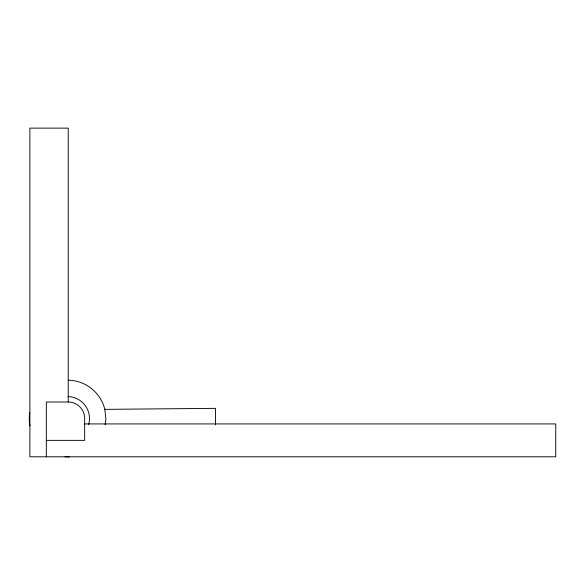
<?xml version="1.0" encoding="UTF-8"?>
<svg xmlns="http://www.w3.org/2000/svg" width="585" height="585" viewBox="0 0 585 585"><rect width="100%" height="100%" fill="white"/><g stroke="black" fill="none" stroke-linecap="round" stroke-linejoin="round"><path stroke-width="0.88" d="M105.103 424.71L105.922 419.306L104.817 409.361A38.347 38.347 0 0 0 68.365 380.191M104.817 409.361L215.477 408.352L215.477 424.79M46.325 440.366L84.664 440.366L84.664 418.45A16.431 16.431 0 0 0 68.233 402.019L46.325 402.019L46.325 456.797M84.664 423.928L555.75 423.928L555.75 456.797L29.886 456.797L29.886 128.13L68.233 128.13L68.233 402.019M69.535 456.827A38.347 38.347 0 0 1 64.993 456.79M29.959 425.931A38.347 38.347 0 0 1 29.755 412.301M68.028 396.623A21.908 21.908 0 0 1 88.627 424.63"/></g></svg>
